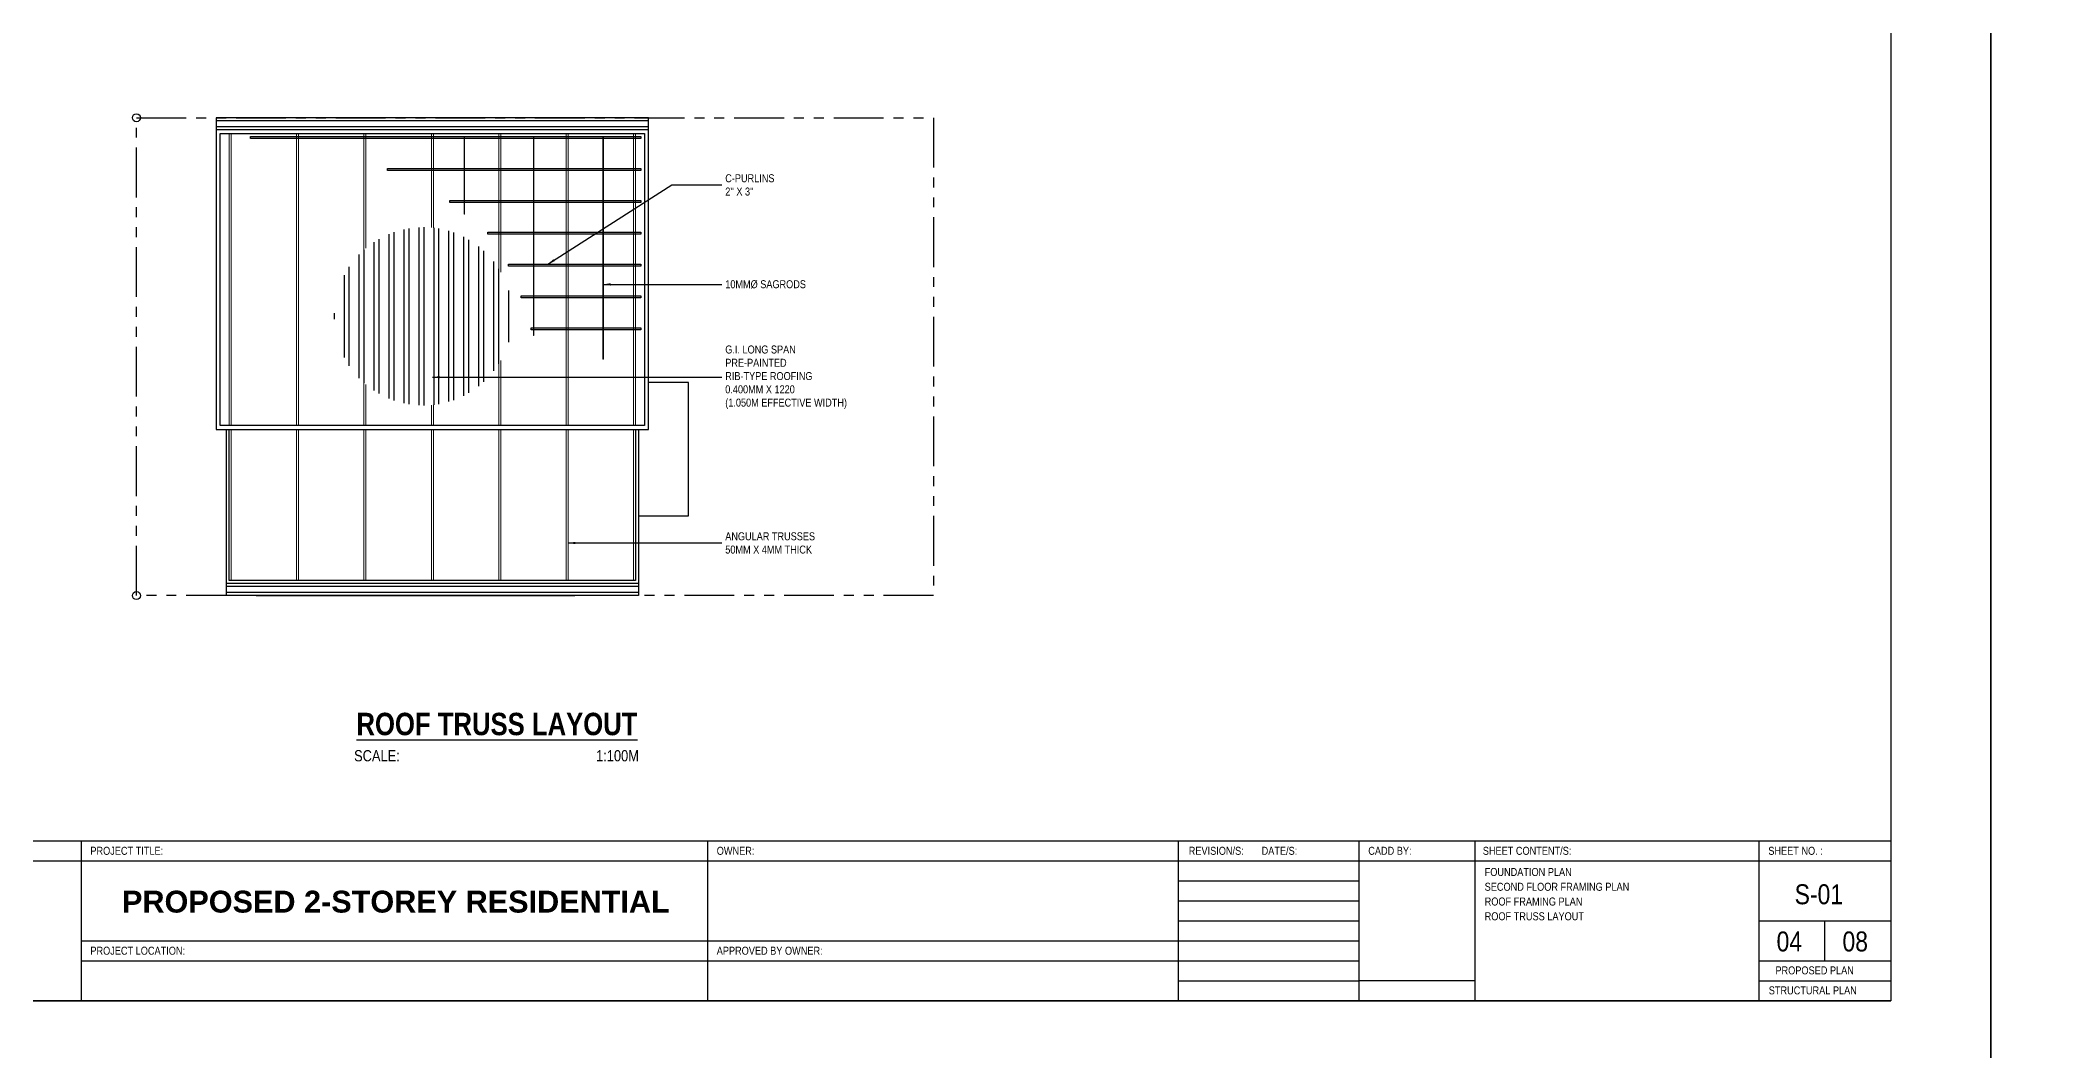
# Model space of a CAD drawing. Header units: inches. Extents: x 7263 to 7501, y 1317 to 1521.
# Drawn here: x 7290.2 to 7340.7, y 1420.4 to 1445.7 of the extents above; entities that cross this region are included whole.
import ezdxf

# ---------------------------------------------------------------- set-up
doc = ezdxf.new("R2010")
doc.units = ezdxf.units.IN
doc.header["$MEASUREMENT"] = 0
doc.linetypes.add('PHANTOM', pattern=[2.5, 1.25, -0.25, 0.25, -0.25, 0.25, -0.25])
for name, color, linetype, lineweight in [('.25', 250, 'Continuous', 25), ('GFURNISH', 2, 'Continuous', 20), ('rebar', 33, 'Continuous', 18)]:
    doc.layers.add(name, color=color, linetype=linetype, lineweight=lineweight)
for name, color, linetype in [('COLUMN', 7, 'Continuous'), ('Layer1', 1, 'Continuous'), ('Layer3', 3, 'Continuous'), ('Layer6', 6, 'Continuous'), ('text', 7, 'Continuous')]:
    doc.layers.add(name, color=color, linetype=linetype)
doc.styles.get("Standard").update_dxf_attribs({"font": ''})
doc.styles.get('Standard').set_extended_font_data('Tw Cen MT Condensed')
doc.dimstyles.new('ISOMETRIC -30', dxfattribs={"dimtxt": 0.2, "dimasz": 0.18, "dimexe": 0.18, "dimexo": 0.0625, "dimgap": 0.09, "dimtad": 0, "dimzin": 0, "dimdsep": 46, "dimtxsty": 'Standard', "dimblk": 'ARCHTICK', "dimcen": 0.09, "dimclrd": 8, "dimclre": 8, "dimclrt": 2, "dimadec": 0, "dimazin": 0, "dimtfac": 1, "dimtofl": 0, "dimtmove": 0, "dimatfit": 3, "dimfxl": 1, "dimtolj": 1, "dimtzin": 0, "dimarcsym": 0})

# ---------------------------------------------------------------- blocks, each defined once
blk = doc.blocks.new('_ArchTick')
at = {"color": 0, "linetype": 'ByBlock', "const_width": 0.15}
blk.add_lwpolyline([(-0.5, -0.5), (0.5, 0.5)], dxfattribs=at)

msp = doc.modelspace()

# ---------------------------------------------------------------- hatches: boundary and pattern name
at = {"layer": '.25', "true_color": 0x636466}
h = msp.add_hatch(dxfattribs=at)
h.set_pattern_fill('ANSI32', color=251, angle=45)
h.set_pattern_definition([(90, (0, -0.04237), (-0.375, 0), []), (90, (0.125, 0.08263), (-0.375, 0), [])])
h.paths.add_polyline_path([(7297.624, 1438.814, 1), (7302.096, 1438.814, 1)])

# ---------------------------------------------------------------- linework, layer by layer
at = {"layer": 'COLUMN', "color": 4}
for centre in [(7292.659, 1443.801), (7292.659, 1431.801)]:
    msp.add_circle(centre, 0.1, dxfattribs=at)
at = {"layer": 'Defpoints'}
for points in [[(7262.697, 1470.116), (7339.197, 1470.116), (7339.197, 1419.116), (7262.697, 1419.116)], [(7339.197, 1470.116), (7415.697, 1470.116), (7415.697, 1419.116), (7339.197, 1419.116)]]:
    msp.add_lwpolyline(points, close=True, dxfattribs=at)
at = {"layer": 'GFURNISH'}
for points in [[(7300.879, 1443.306), (7300.889, 1443.306), (7300.889, 1441.382), (7300.879, 1441.382)], [(7302.629, 1443.306), (7302.619, 1443.306), (7302.619, 1438.335), (7302.629, 1438.335)], [(7304.375, 1443.306), (7304.365, 1443.306), (7304.365, 1437.741), (7304.375, 1437.741)]]:
    msp.add_lwpolyline(points, close=True, dxfattribs=at)
at = {"layer": 'Layer1'}
for p, q in [((7305.509, 1443.726), (7294.659, 1443.726)), ((7305.509, 1443.576), (7294.659, 1443.576)), ((7294.759, 1443.401), (7305.409, 1443.401)), ((7294.759, 1436.076), (7294.759, 1443.401)), ((7305.409, 1443.401), (7305.409, 1436.076)), ((7305.409, 1436.076), (7294.759, 1436.076)), ((7294.984, 1432.176), (7294.984, 1435.976)), ((7305.184, 1435.976), (7305.184, 1432.176)), ((7305.259, 1432.026), (7294.909, 1432.026)), ((7305.259, 1431.876), (7294.909, 1431.876)), ((7305.184, 1432.176), (7294.984, 1432.176))]:
    msp.add_line(p, q, dxfattribs=at)
at = {"layer": 'Layer3'}
for p, q in [((7305.509, 1443.801), (7294.659, 1443.801)), ((7294.659, 1443.801), (7294.659, 1435.976)), ((7305.509, 1443.501), (7294.659, 1443.501)), ((7305.509, 1435.976), (7305.509, 1443.801)), ((7306.509, 1437.151), (7305.509, 1437.151)), ((7306.509, 1433.801), (7306.509, 1437.151)), ((7294.659, 1435.976), (7305.509, 1435.976)), ((7294.909, 1435.976), (7294.909, 1431.801)), ((7305.259, 1435.976), (7305.259, 1431.801)), ((7305.259, 1433.801), (7306.509, 1433.801)), ((7305.259, 1432.101), (7294.909, 1432.101)), ((7305.259, 1431.801), (7294.909, 1431.801)), ((7295.659, 1431.801), (7303.659, 1431.801)), ((7291.267, 1425.642), (7291.267, 1421.626)), ((7306.985, 1425.642), (7306.985, 1421.626)), ((7318.802, 1425.642), (7318.802, 1421.626)), ((7323.334, 1425.642), (7323.334, 1421.626)), ((7326.245, 1425.642), (7326.245, 1421.626)), ((7333.374, 1425.642), (7333.374, 1421.626)), ((7266.712, 1425.14), (7336.687, 1425.14)), ((7318.802, 1424.638), (7323.334, 1424.638)), ((7318.802, 1424.136), (7323.334, 1424.136)), ((7318.802, 1423.634), (7323.334, 1423.634)), ((7333.374, 1423.634), (7336.687, 1423.634)), ((7335.03, 1422.63), (7335.03, 1423.634)), ((7291.267, 1423.132), (7318.802, 1423.132)), ((7318.802, 1423.132), (7323.334, 1423.132)), ((7291.267, 1422.63), (7318.802, 1422.63)), ((7318.802, 1422.63), (7323.334, 1422.63)), ((7333.374, 1422.63), (7336.687, 1422.63)), ((7318.802, 1422.128), (7323.334, 1422.128)), ((7326.245, 1422.128), (7323.334, 1422.128)), ((7333.374, 1422.128), (7336.687, 1422.128))]:
    msp.add_line(p, q, dxfattribs=at)
at = {"layer": 'Layer3', "linetype": 'PHANTOM'}
msp.add_lwpolyline([(7292.659, 1443.801), (7312.659, 1443.801), (7312.659, 1431.801), (7292.659, 1431.801)], close=True, dxfattribs=at)
at = {"layer": 'Layer6'}
for p, q in [((7336.687, 1467.606), (7336.687, 1421.626)), ((7266.712, 1425.642), (7336.687, 1425.642)), ((7266.712, 1421.626), (7336.687, 1421.626))]:
    msp.add_line(p, q, dxfattribs=at)
for points in [[(7336.687, 1421.626), (7266.712, 1421.626), (7266.712, 1467.606), (7336.687, 1467.606)], [(7295.518, 1443.326), (7305.318, 1443.326), (7305.318, 1443.276), (7295.518, 1443.276)], [(7298.956, 1442.526), (7305.318, 1442.526), (7305.318, 1442.476), (7298.956, 1442.476)], [(7300.525, 1441.726), (7305.318, 1441.726), (7305.318, 1441.676), (7300.525, 1441.676)], [(7301.472, 1440.926), (7305.318, 1440.926), (7305.318, 1440.876), (7301.472, 1440.876)], [(7301.993, 1440.126), (7305.318, 1440.126), (7305.318, 1440.076), (7301.993, 1440.076)], [(7302.313, 1439.326), (7305.318, 1439.326), (7305.318, 1439.276), (7302.313, 1439.276)], [(7302.566, 1438.526), (7305.318, 1438.526), (7305.318, 1438.476), (7302.566, 1438.476)]]:
    msp.add_lwpolyline(points, close=True, dxfattribs=at)
at = {"layer": 'rebar'}
for p, q in [((7294.984, 1443.401), (7294.984, 1436.076)), ((7295.034, 1436.076), (7295.034, 1443.401)), ((7296.676, 1436.076), (7296.676, 1443.401)), ((7296.726, 1443.401), (7296.726, 1436.076)), ((7298.367, 1440.479), (7298.367, 1443.401)), ((7298.417, 1443.401), (7298.417, 1440.523)), ((7300.059, 1441.041), (7300.059, 1443.401)), ((7300.109, 1443.401), (7300.109, 1441.036)), ((7301.751, 1443.401), (7301.751, 1440.008)), ((7301.801, 1439.925), (7301.801, 1443.401)), ((7303.442, 1443.401), (7303.442, 1436.076)), ((7303.492, 1436.076), (7303.492, 1443.401)), ((7305.134, 1436.076), (7305.134, 1443.401)), ((7305.184, 1443.401), (7305.184, 1436.076)), ((7301.751, 1437.621), (7301.751, 1436.076)), ((7301.801, 1436.076), (7301.801, 1437.704)), ((7298.367, 1436.076), (7298.367, 1437.149)), ((7298.417, 1437.106), (7298.417, 1436.076)), ((7300.059, 1436.076), (7300.059, 1436.587)), ((7300.109, 1436.592), (7300.109, 1436.076)), ((7294.984, 1435.976), (7294.984, 1432.176)), ((7295.034, 1432.176), (7295.034, 1435.976)), ((7296.676, 1432.176), (7296.676, 1435.976)), ((7296.726, 1435.976), (7296.726, 1432.176)), ((7298.367, 1432.176), (7298.367, 1435.976)), ((7298.417, 1435.976), (7298.417, 1432.176)), ((7300.059, 1432.176), (7300.059, 1435.976)), ((7300.109, 1435.976), (7300.109, 1432.176)), ((7301.751, 1435.976), (7301.751, 1432.176)), ((7301.801, 1432.176), (7301.801, 1435.976)), ((7303.442, 1435.976), (7303.442, 1432.176)), ((7303.492, 1432.176), (7303.492, 1435.976)), ((7305.134, 1432.176), (7305.134, 1435.976)), ((7305.184, 1435.976), (7305.184, 1432.176)), ((7295.634, 1432.176), (7295.684, 1432.176)), ((7297.634, 1432.176), (7297.684, 1432.176)), ((7299.684, 1432.176), (7299.634, 1432.176)), ((7301.684, 1432.176), (7301.634, 1432.176)), ((7303.684, 1432.176), (7303.634, 1432.176))]:
    msp.add_line(p, q, dxfattribs=at)

# ---------------------------------------------------------------- texts
at = {"layer": '.25', "color": 2, "char_height": 0.2, "attachment_point": 4}
for s, insert in [("C-PURLINS\\P2'' X 3''", (7307.434, 1442.113)), ('10MM%%C SAGRODS', (7307.434, 1439.616)), ('G.I. LONG SPAN\\PPRE-PAINTED\\PRIB-TYPE ROOFING\\P0.400MM X 1220\\P(1.050M EFFECTIVE WIDTH)', (7307.434, 1437.284)), ('ANGULAR TRUSSES\\P50MM X 4MM THICK', (7307.434, 1433.122))]:
    msp.add_mtext(s, dxfattribs=dict(at, insert=insert))
at = {"layer": 'Layer3', "insert": (7293.097, 1428.858), "char_height": 0.5625, "attachment_point": 1}
msp.add_mtext_dynamic_manual_height_columns('\\pi5.08178;{\\fArial Narrow|b1|i0|c0|p34;\\LROOF TRUSS LAYOUT\\P\\pi5.02269;\\fArial Narrow|b0|i0|c0|p34;\\H0.5x;\\lSCALE:                                                       1:100M}', width=17.1549, gutter_width=1, heights=[0], dxfattribs=at)
at = {"layer": 'Layer6', "color": 2, "insert": (7331.691, 1438.118), "char_height": 0.2, "attachment_point": 4}
msp.add_mtext('\\P ', dxfattribs=at)
at = {"layer": 'text'}
for s, p in [('FOUNDATION PLAN', (7326.491, 1424.76)), ('SECOND FLOOR FRAMING PLAN', (7326.491, 1424.389)), ('ROOF FRAMING PLAN', (7326.491, 1424.018)), ('ROOF TRUSS LAYOUT', (7326.491, 1423.648))]:
    msp.add_text(s, height=0.20079, dxfattribs=at).set_placement(p)
at = {"layer": 'text', "lineweight": 30}
for s, p in [('S-01', (7334.27, 1424.05)), ('04', (7333.816, 1422.865)), ('08', (7335.47, 1422.865))]:
    msp.add_text(s, height=0.502, dxfattribs=at).set_placement(p)
at = {"layer": 'text', "attachment_point": 1}
for s, insert, char_height in [('PROJECT TITLE:', (7291.502, 1425.493), 0.20079), ('OWNER:', (7307.22, 1425.493), 0.2008), ('REVISION/S:', (7319.065, 1425.493), 0.20079), ('DATE/S:', (7320.893, 1425.493), 0.2008), ('CADD BY:', (7323.57, 1425.493), 0.2008), ('SHEET CONTENT/S:', (7326.444, 1425.493), 0.20079), ('SHEET NO. :', (7333.609, 1425.493), 0.20079), ('PROJECT LOCATION:', (7291.502, 1422.984), 0.20079), ('APPROVED BY OWNER:', (7307.22, 1422.984), 0.20079)]:
    msp.add_mtext(s, dxfattribs=dict(at, insert=insert, char_height=char_height))
at = {"layer": 'text', "lineweight": 30, "insert": (7291.773, 1424.391), "char_height": 0.55, "width": 14.71324, "attachment_point": 1}
msp.add_mtext('\\pi0.5227;{\\fArial|b1|i0|c0|p34;PROPOSED 2-STOREY RESIDENTIAL}', dxfattribs=at)
at = {"layer": 'text', "char_height": 0.20079, "width": 3.31299, "attachment_point": 1}
for s, insert in [('\\pi0.41353;PROPOSED PLAN', (7333.374, 1422.49)), ('\\pi0.2462;STRUCTURAL PLAN', (7333.374, 1421.988))]:
    msp.add_mtext(s, dxfattribs=dict(at, insert=insert))

# ---------------------------------------------------------------- leaders
at = {"layer": '.25', "color": 9, "true_color": 0xc7c8ca, "annotation_type": 0, "has_hookline": 1, "hookline_direction": 0}
for points, text_width in [([(7302.984, 1440.126), (7306.097, 1442.113), (7307.344, 1442.113)], 1.638), ([(7304.375, 1439.616), (7307.344, 1439.616)], 2.505), ([(7300.089, 1437.284), (7307.344, 1437.284)], 4.019), ([(7303.492, 1433.122), (7307.344, 1433.122)], 3.01)]:
    msp.add_leader(points, dimstyle='ISOMETRIC -30', dxfattribs=dict(at, text_width=text_width))

doc.saveas('drawing.dxf')
